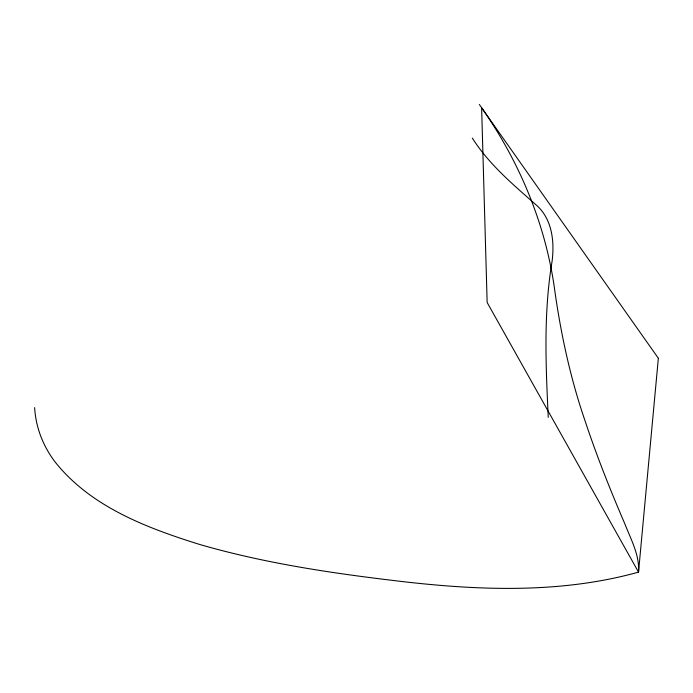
<?xml version="1.0" encoding="UTF-8"?>
<svg xmlns="http://www.w3.org/2000/svg" width="693" height="693" viewBox="0 0 693 693"><rect width="100%" height="100%" fill="white"/><g stroke="black" fill="none" stroke-linecap="round" stroke-linejoin="round"><path stroke-width="1.04" d="M548.258 417.342C545.772 365.22 543.442 312.855 552.113 261.114C554.643 240.913 552.018 217.914 535.239 204.158C512.448 183.974 488.764 164.094 472.314 138.054M479.322 104.487C517.602 158.108 544.308 220.183 554.062 285.49C560.325 331.488 569.967 377.061 585.117 420.998C596.699 455.933 610.325 490.15 624.887 523.943C630.899 539.405 639.674 555.024 638.53 572.132C558.142 594.49 473.57 590.297 391.632 580.284C326.949 572.496 262.249 562.612 199.567 544.429C146.197 527.771 89.7 506.384 54.219 460.836A233.714 149.636 -10.7 0 1 34.641 407.605M658.35 358.255L638.53 572.132L487.153 302.494L481.618 107.736L658.35 358.255"/></g></svg>
